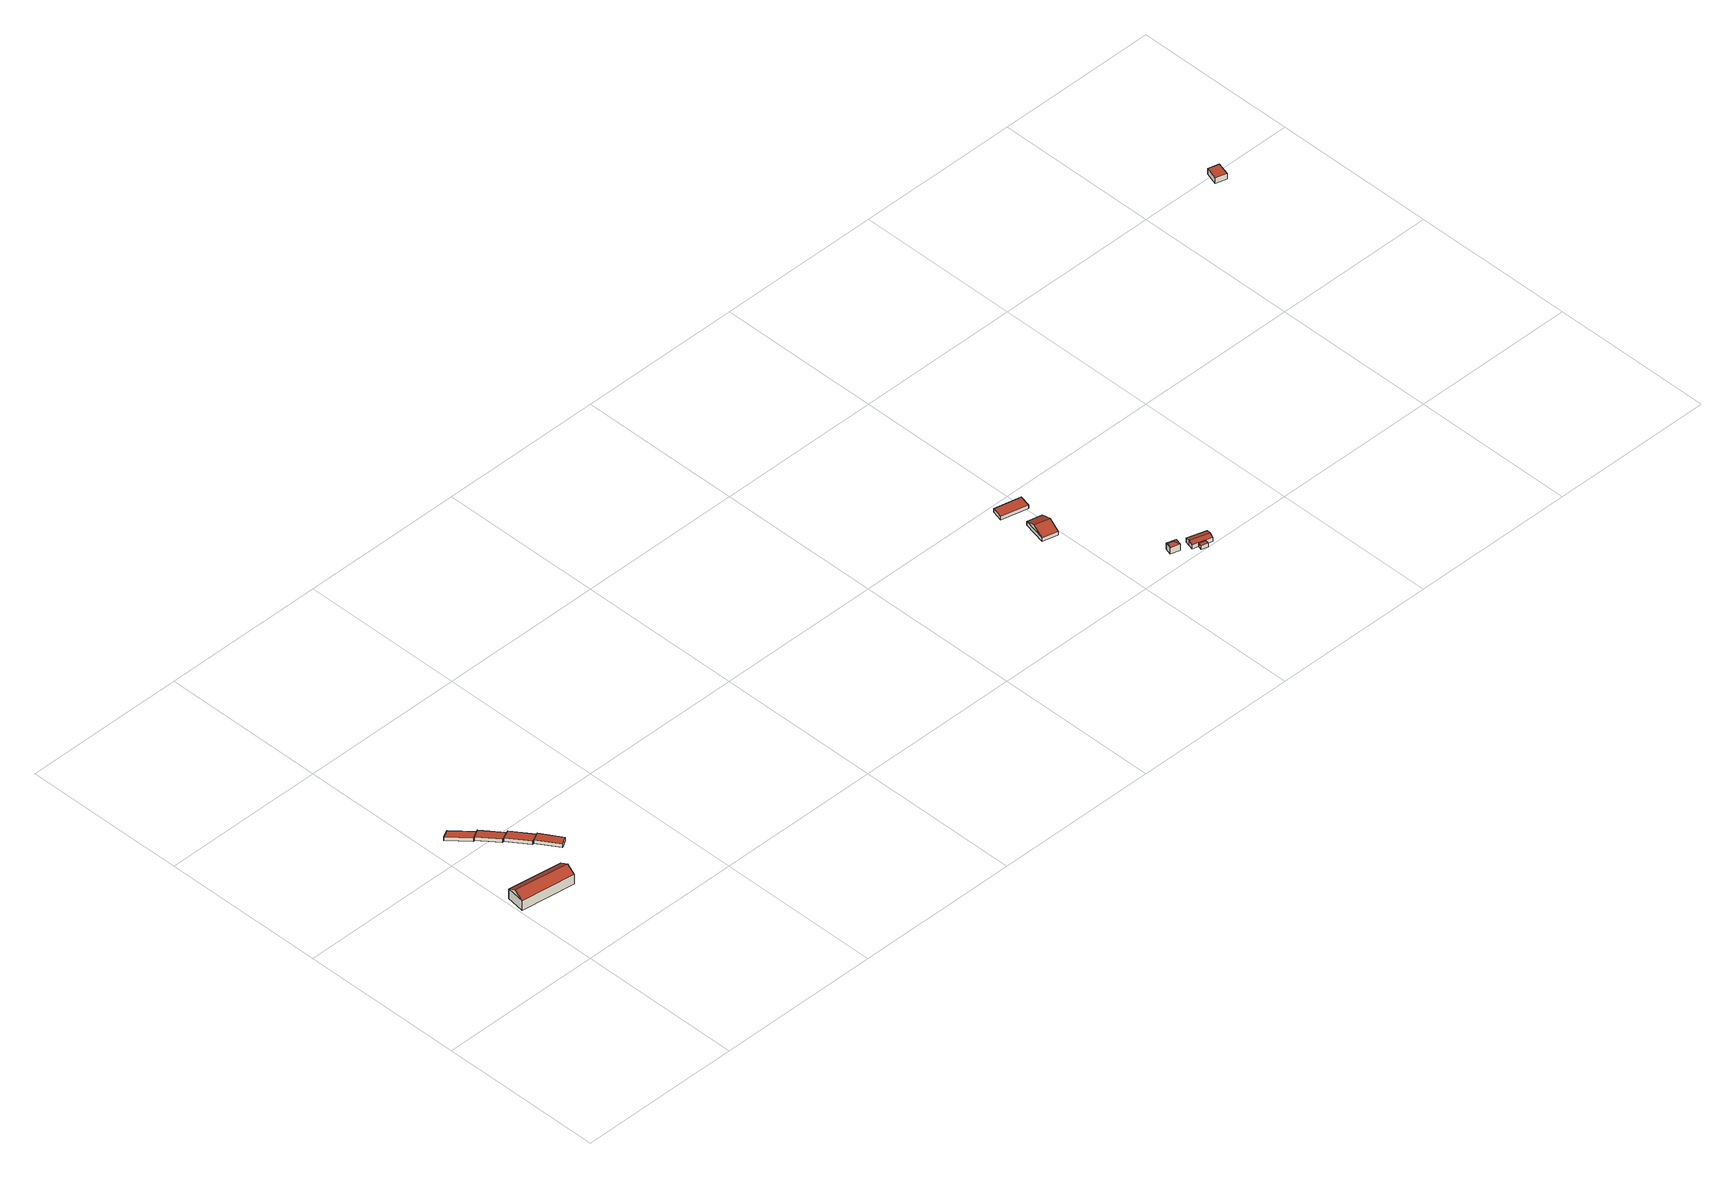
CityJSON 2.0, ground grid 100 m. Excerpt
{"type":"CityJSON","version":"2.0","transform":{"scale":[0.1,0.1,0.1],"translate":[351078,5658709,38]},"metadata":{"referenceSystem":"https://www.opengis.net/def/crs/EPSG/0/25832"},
"CityObjects":{
"building1":{"type":"Building","attributes":{"Geometrietyp2DReferenz":"3000","Gemeindeschluessel":"05315000","function":"31001_1010","roofType":"3100","measuredHeight":9.83,"storeysAboveGround":2},"address":[{"country":"Germany","locality":"Köln","thoroughfareNumber":"7","thoroughfareName":"Am Tekelkamp"},{"country":"Germany","locality":"Köln","thoroughfareNumber":"9","thoroughfareName":"Am Tekelkamp"}],"geometry":[{"type":"Solid","lod":"2","boundaries":[[[[0,1,2,3]],[[4,5,1,0]],[[6,7,5,4]],[[3,2,7,6]],[[0,8,4]],[[6,9,3]],[[3,9,8,0]],[[4,8,9,6]],[[1,5,7,2]]]],"semantics":{"surfaces":[{"type":"WallSurface"},{"type":"RoofSurface"},{"type":"GroundSurface"}],"values":[[0,0,0,0,0,0,1,1,2]]}}]},
"building2":{"type":"Building","attributes":{"Geometrietyp2DReferenz":"3000","Gemeindeschluessel":"05315000","function":"31001_2463","roofType":"1000","measuredHeight":2.45,"storeysAboveGround":1},"address":[{"country":"Germany","locality":"Köln","thoroughfareNumber":"7","thoroughfareName":"Am Tekelkamp"}],"geometry":[{"type":"Solid","lod":"2","boundaries":[[[[10,11,12,13]],[[14,15,11,10]],[[16,17,15,14]],[[18,19,17,16]],[[20,21,19,18]],[[13,12,21,20]],[[18,16,14,10,13,20]],[[11,15,17,19,21,12]]]],"semantics":{"surfaces":[{"type":"WallSurface"},{"type":"RoofSurface"},{"type":"GroundSurface"}],"values":[[0,0,0,0,0,0,1,2]]}}]},
"building3":{"type":"Building","attributes":{"Geometrietyp2DReferenz":"3000","Gemeindeschluessel":"05315000","function":"31001_2463","roofType":"1000","measuredHeight":2.47,"storeysAboveGround":1},"address":[{"country":"Germany","locality":"Köln","thoroughfareNumber":"7","thoroughfareName":"Am Tekelkamp"}],"geometry":[{"type":"Solid","lod":"2","boundaries":[[[[22,23,15,24]],[[25,26,23,22]],[[27,28,26,25]],[[29,30,28,27]],[[31,17,30,29]],[[24,15,17,31]],[[29,27,25,22,24,31]],[[23,26,28,30,17,15]]]],"semantics":{"surfaces":[{"type":"WallSurface"},{"type":"RoofSurface"},{"type":"GroundSurface"}],"values":[[0,0,0,0,0,0,1,2]]}}]},
"building4":{"type":"Building","attributes":{"Geometrietyp2DReferenz":"3000","Gemeindeschluessel":"05315000","function":"31001_2463","roofType":"1000","measuredHeight":2.47,"storeysAboveGround":1},"address":[{"country":"Germany","locality":"Köln","thoroughfareNumber":"7","thoroughfareName":"Am Tekelkamp"}],"geometry":[{"type":"Solid","lod":"2","boundaries":[[[[32,33,26,25]],[[34,35,33,32]],[[36,37,35,34]],[[38,39,37,36]],[[27,28,39,38]],[[25,26,28,27]],[[38,36,34,32,25,27]],[[33,35,37,39,28,26]]]],"semantics":{"surfaces":[{"type":"WallSurface"},{"type":"RoofSurface"},{"type":"GroundSurface"}],"values":[[0,0,0,0,0,0,1,2]]}}]},
"building5":{"type":"Building","attributes":{"Geometrietyp2DReferenz":"3000","Gemeindeschluessel":"05315000","function":"31001_2463","roofType":"1000","measuredHeight":2.48,"storeysAboveGround":1},"address":[{"country":"Germany","locality":"Köln","thoroughfareNumber":"7","thoroughfareName":"Am Tekelkamp"}],"geometry":[{"type":"Solid","lod":"2","boundaries":[[[[40,41,35,34]],[[42,43,41,40]],[[44,45,43,42]],[[36,37,45,44]],[[34,35,37,36]],[[44,42,40,34,36]],[[41,43,45,37,35]]]],"semantics":{"surfaces":[{"type":"WallSurface"},{"type":"RoofSurface"},{"type":"GroundSurface"}],"values":[[0,0,0,0,0,1,2]]}}]},
"building6":{"type":"Building","attributes":{"Geometrietyp2DReferenz":"3000","Gemeindeschluessel":"05315000","function":"31001_2720","roofType":"3100","measuredHeight":5.75,"storeysAboveGround":1},"address":[{"country":"Germany","locality":"Köln","thoroughfareNumber":"1","thoroughfareName":"Langeler Weg"}],"geometry":[{"type":"Solid","lod":"2","boundaries":[[[[46,47,48,49]],[[50,51,47,46]],[[52,53,51,50]],[[49,48,53,52]],[[46,54,50]],[[52,55,49]],[[49,55,54,46]],[[50,54,55,52]],[[47,51,53,48]]]],"semantics":{"surfaces":[{"type":"WallSurface"},{"type":"RoofSurface"},{"type":"GroundSurface"}],"values":[[0,0,0,0,0,0,1,1,2]]}}]},
"building7":{"type":"Building","attributes":{"Geometrietyp2DReferenz":"3000","Gemeindeschluessel":"05315000","function":"31001_2723","roofType":"1000","measuredHeight":2.43,"storeysAboveGround":1},"address":[{"country":"Germany","locality":"Köln","thoroughfareNumber":"1","thoroughfareName":"Langeler Weg"}],"geometry":[{"type":"Solid","lod":"2","boundaries":[[[[56,57,58,59]],[[60,61,57,56]],[[62,63,61,60]],[[64,65,63,62]],[[59,58,65,64]],[[62,60,56,59,64]],[[57,61,63,65,58]]]],"semantics":{"surfaces":[{"type":"WallSurface"},{"type":"RoofSurface"},{"type":"GroundSurface"}],"values":[[0,0,0,0,0,1,2]]}}]},
"building8":{"type":"Building","attributes":{"Geometrietyp2DReferenz":"3000","Gemeindeschluessel":"05315000","function":"31001_3210","roofType":"5000","measuredHeight":5.54,"storeysAboveGround":1},"geometry":[{"type":"Solid","lod":"2","boundaries":[[[[66,67,68,69]],[[70,71,67,66]],[[72,73,71,70]],[[69,68,73,72]],[[66,74,70]],[[72,75,69]],[[69,75,74,66]],[[70,74,75,72]],[[67,71,73,68]]]],"semantics":{"surfaces":[{"type":"WallSurface"},{"type":"RoofSurface"},{"type":"GroundSurface"}],"values":[[0,0,0,0,1,0,1,1,2]]}}]},
"building9":{"type":"Building","attributes":{"Geometrietyp2DReferenz":"3000","Gemeindeschluessel":"05315000","function":"51009_1610","roofType":"1000","measuredHeight":2.51},"geometry":[{"type":"Solid","lod":"2","boundaries":[[[[76,77,78,79]],[[80,81,77,76]],[[82,83,81,80]],[[79,78,83,82]],[[80,76,79,82]],[[77,81,83,78]]]],"semantics":{"surfaces":[{"type":"WallSurface"},{"type":"RoofSurface"},{"type":"GroundSurface"}],"values":[[0,0,0,0,1,2]]}}]},
"building10":{"type":"Building","attributes":{"name":"SV 06 Köln Worringen","Geometrietyp2DReferenz":"3000","Gemeindeschluessel":"05315000","function":"31001_3062","roofType":"3100","measuredHeight":3.54,"storeysAboveGround":1},"geometry":[{"type":"Solid","lod":"2","boundaries":[[[[84,85,78,86]],[[87,88,85,84]],[[89,90,88,87]],[[91,92,90,89]],[[93,94,92,91]],[[95,96,94,93]],[[97,77,96,95]],[[86,78,77,97]],[[84,86,97,95,93,87]],[[91,89,87,93]],[[85,88,90,92,94,96,77,78]]]],"semantics":{"surfaces":[{"type":"WallSurface"},{"type":"RoofSurface"},{"type":"GroundSurface"}],"values":[[0,0,0,0,0,0,0,0,1,1,2]]}}]},
"building11":{"type":"Building","attributes":{"Geometrietyp2DReferenz":"3000","Gemeindeschluessel":"05315000","function":"51009_1610","roofType":"1000","measuredHeight":3.8},"geometry":[{"type":"Solid","lod":"2","boundaries":[[[[98,99,100,101]],[[102,103,99,98]],[[104,105,103,102]],[[101,100,105,104]],[[102,98,101,104]],[[99,103,105,100]]]],"semantics":{"surfaces":[{"type":"WallSurface"},{"type":"RoofSurface"},{"type":"GroundSurface"}],"values":[[0,0,0,0,1,2]]}}]}
},
"vertices":[
[347,559,87],[347,559,22],[18,606,22],[18,606,87],[333,447,87],[333,447,22],[2,490,87],[2,490,22],[340,503,120],[10,548,120],
[142,1174,49],[142,1174,25],[135,1170,25],[135,1170,49],[246,1062,49],[246,1062,25],[206,1041,49],[206,1041,25],[199,1037,49],[199,1037,25],[97,1150,49],[97,1150,25],
[253,1066,50],[253,1066,25],[246,1062,50],[348,948,50],[348,948,25],[305,929,50],[305,929,25],[298,927,50],[298,927,25],[206,1041,50],
[359,953,50],[359,953,25],[446,831,50],[446,831,25],[404,811,50],[404,811,25],[395,807,50],[395,807,25],
[454,835,50],[454,835,25],[531,711,50],[531,711,25],[486,685,50],[486,685,25],
[4003,747,39],[4003,747,15],[3910,768,15],[3910,768,39],[3970,601,39],[3970,601,15],[3877,623,39],[3877,623,15],[3986,674,72],[3894,696,72],
[3876,952,40],[3876,952,16],[3860,956,16],[3860,956,40],[4022,919,40],[4022,919,16],[4005,849,40],[4005,849,16],[3844,887,40],[3844,887,16],
[4343,122,52],[4343,122,9],[4287,139,9],[4287,139,52],[4331,82,52],[4331,82,9],[4274,98,52],[4274,98,9],[4315,108,65],[4280,118,65],
[4457,24,35],[4457,24,10],[4418,36,10],[4418,36,35],[4450,0,35],[4450,0,10],[4410,12,35],[4410,12,10],
[4381,47,38],[4381,47,10],[4418,36,38],[4389,76,45],[4389,76,10],[4398,105,38],[4398,105,10],[4513,70,38],[4513,70,10],[4504,41,45],[4504,41,10],[4496,13,38],[4496,13,10],[4457,24,38],
[6536,2006,42],[6536,2006,4],[6470,2026,4],[6470,2026,42],[6512,1926,42],[6512,1926,4],[6446,1947,42],[6446,1947,4]
]}
